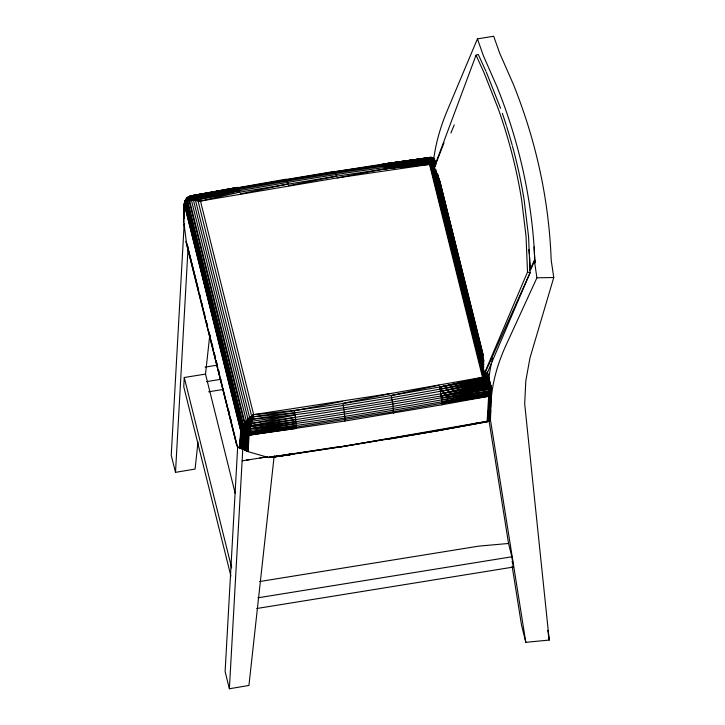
<?xml version="1.0" encoding="UTF-8"?>
<svg xmlns="http://www.w3.org/2000/svg" width="725" height="725" viewBox="0 0 725 725"><rect width="100%" height="100%" fill="white"/><g stroke="black" fill="none" stroke-linecap="round" stroke-linejoin="round"><path stroke-width="1.09" d="M242.902 448.884L239.622 448.213L241.371 427.632L244.968 430.849L249.309 432.263L246.582 434.393L245.34 434.592L242.295 432.816L240.609 430.405L184.531 205.166C183.833 201.568 186.117 197.78 189.406 196.339C193.521 194.436 185.89 198.886 187.34 201.514L242.938 424.823L249.907 428.892C330.02 420.582 409.263 405.628 488.505 391.491L489.203 392.941L489.239 396.14L487.843 421.107L487.345 421.633M486.819 374.173L488.722 381.83L486.502 383.199C408.655 396.457 331.044 412.443 252.282 419.159L249.618 417.6L195.514 200.308L197.227 198.043C274.612 184.621 351.951 170.357 430.097 162.074L431.366 162.536L485.224 378.831L484.237 379.519C407.486 391.835 331.198 408.075 253.659 414.627C248.448 419.458 242.92 425.122 241.525 432.354L241.398 448.802L243.156 433.94C244.416 426.59 249.083 420.31 253.659 414.627L390.802 393.503L482.515 377.317C485.958 378.142 494.948 386.896 488.152 388.129L344.357 412.099L250.397 426.59L245.983 424.179L244.271 423.019L188.971 200.888L190.213 197.88L192.904 195.687L237.655 187.413L239.912 192.125L336.672 176.139L429.988 162.482L431.248 160.751L433.233 159.636L434.619 160.316L435.807 164.711M437.773 430.233L438.09 430.713L487.118 421.805L488.65 396.294C488.115 389.833 489.022 381.024 482.515 377.317L439.567 387.15L441.226 395.877L441.869 404.804L344.91 421.044L248.965 435.281L244.18 434.538L240.972 431.411L239.649 448.24M186.524 243.292L183.498 219.503L184.567 202.311L186.987 197.979L190.249 195.977L192.904 195.687L198.831 199.411L239.912 192.125L200.49 201.052C196.103 198.442 190.593 200.272 186.37 198.795L185.428 202.964L184.567 202.311C186.189 194.635 195.958 198.795 200.49 201.052L337.125 177.924L429.49 164.394L433.45 160.905L432.535 159.853L430.768 159.355C351.145 168.109 272.392 182.999 193.358 195.813L191.328 197.354L189.651 200.707L244.833 422.331L250.596 425.702L295.755 419.539L294.35 410.776L252.962 416.83L251.602 416.032L197.961 200.571L198.831 199.411L239.413 190.584M393.448 413.15L392.85 404.215L391.273 395.469L439.069 385.183M185.845 200.236L187.739 197.291L192.107 195.605L194.726 198.251L200.472 201.042L253.659 414.627L249.318 432.173L248.05 451.639L267.96 457.375L270.443 457.538L339.971 447.008L487.254 421.261L489.611 419.739L491.006 394.772C492.058 387.712 488.532 380.987 482.515 377.317L429.49 164.394L431.393 157.515L433.559 158.376L434.719 160.352L432.78 157.851L430.523 157.398M344.91 421.044L344.357 412.099L342.871 403.345L390.802 393.503M431.728 158.286L431.919 157.787L433.559 158.44L434.719 160.352L433.088 158.113L430.17 157.47L382.972 164.095L431.647 157.388L433.042 158.258L429.499 164.376L385.211 168.816L337.125 177.924M441.869 404.804L488.65 396.294L491.006 394.772L491.351 391.808L491.033 393.639L488.677 395.043L393.476 411.8L249.019 434.52L246.582 434.393L243.256 433.033L240.646 430.07L184.377 204.124L183.615 218.651L184.44 203.082L185.219 200.734L186.706 199.112L185.972 199.448M184.712 202.067L185.219 200.734L184.812 204.015L184.748 201.695M240.972 431.411L240.383 448.585L241.525 432.354M242.63 448.929L243.156 433.94L241.398 448.802L242.259 433.206C243.591 425.892 248.72 419.902 253.659 414.627L249.898 425.33L247.968 433.369L246.509 451.059L248.05 451.639L247.733 435.362L296.298 427.143L295.755 419.539M183.933 214.962L184.44 203.082L183.579 222.149L184.377 204.124M183.978 214.827L184.44 203.082M488.722 381.83C490.707 383.815 493 389.443 488.315 389.488L393.113 406.353L295.99 421.678L249.98 428.548L245.666 426.472L243.129 424.542L187.576 201.405L188.772 197.934L191.137 195.768L334.959 171.689L430.831 157.651C433.831 157.651 429.417 162.572 429.499 164.376L433.731 159.11A478.273 243.102 -19.4 0 1 447.452 110.146L477.431 38.878L493.689 36.25L499.625 53.061L513.173 83.873A712.757 600.463 3.2 0 1 541.747 179.419A709.847 598.007 3.2 0 1 551.19 260.166L553.764 277.521L529.93 358.087L525.788 381.087L524.692 403.861L549.233 640.066L525.806 642.323L490.453 419.938L490.852 409.788M433.079 158.014L431.04 157.316L383.579 164.358L433.042 158.258L434.529 159.89L429.499 164.376L432.535 157.742L430.097 157.57L382.972 164.095L430.433 157.343L430.904 158.458L429.889 162.835L385.211 168.816L383.253 164.049L334.08 171.825M491.224 396.965L491.369 396.956A478.273 253.895 -8.4 0 1 505.996 345.29L536.917 277.811L534.343 260.447L534.814 260.438L534.923 262.794L534.098 246.917A709.213 597.482 3.2 0 0 518.003 149.785A712.748 600.454 3.2 0 0 496.906 86.502L483.367 55.698L477.431 38.878M245.34 434.592L248.983 434.946L296.262 428.493L296.298 427.143L249.137 433.441L244.542 432.336L241.362 429.508C243.999 423.581 248.004 417.999 253.659 414.627L249.427 422.485L246.011 431.33L243.382 449.011L244.216 434.139L245.394 434.085L248.213 432L249.318 432.173C329.386 421.08 409.235 408.32 488.623 393.077L489.203 392.941L489.085 391.219L488.315 389.488L441.226 395.877L487.898 386.788C488.994 382.773 486.14 378.812 482.515 377.317L487.309 384.993L489.919 383.48L487.182 372.487M243.156 433.94L242.34 448.902L244.18 434.538M184.177 223.78L171.236 455.218L175.504 472.365L195.061 469.066L198.016 442.141M184.331 224.134L184.522 227.741M175.504 472.365L188.101 247.026M209.815 334.85L205.501 374.082L184.268 377.507L183.751 386.715L230.913 576.103M237.709 446.265L225.113 671.604L229.381 688.75L248.938 685.46L274.168 455.971M238.462 188.346L194.563 196.303L191.463 200.399L246.31 420.69L242.938 424.823L240.709 429.662L239.622 448.213L236.839 445.803L237.438 445.141M229.381 688.75L243.455 436.985M252.663 416.639L248.874 425.829L246.79 433.151L245.648 450.587L247.733 435.362M488.423 420.11L489.846 419.258L491.305 390.331L491.423 392.279M490.526 408.982L490.762 404.641M491.188 397.046L491.323 392.751M487.843 420.346L490.073 419.983L491.369 396.956M491.369 393.784L491.405 393.267M184.476 202.719L241.072 430.605L244.715 428.511L249.59 430.541L296.163 423.69L249.318 432.173M244.715 428.511L242.105 426.164L186.325 202.13C186.153 193.113 196.774 196.511 200.472 201.042L193.394 200.272L190.167 199.23L188.772 197.934M490.571 387.349L489.919 383.48M488.65 396.294L441.897 403.453L488.677 394.935L441.842 401.849L488.641 393.584L490.671 392.66L491.323 390.712M184.059 214.854L184.494 209.561M488.505 391.491L441.507 398.007L489.085 391.219L488.315 383.38L485.224 378.831M267.96 457.375L290.734 454.067L268.64 457.529L290.607 454.611L290.734 454.067L340.034 446.555M246.509 451.059L245.05 450.261L246.5 435.263L249.019 434.52M389.234 438.589L388.926 439.069M389.017 439.142L438.172 430.695L438.308 430.152M245.05 450.261L243.736 449.328L245.304 434.982L244.488 449.862L246.5 435.263M487.898 386.788L488.414 386.615L486.81 383.008L482.515 377.317C486.04 380.915 490.417 385.763 489.085 391.219C491.496 390.965 491.568 387.105 491.369 391.527M485.759 374.78L487.118 380.253L485.451 381.341L440.492 391.446L485.995 382.265L482.515 377.317C488.858 381.432 491.749 388.636 489.774 395.895L488.378 420.862L487.508 421.696M244.216 434.139L247.379 425.013L253.659 414.627L249.744 417.5L246.772 420.944L246.174 420.844L245.34 422.666L244.615 422.593L244.778 423.391L243.283 424.333L243.636 425.013L248.312 421.832L251.131 423.5L295.474 417.328L392.524 402.003L487.608 385.827L490.345 384.268L487.336 372.197M183.498 219.503L183.842 217.119M490.218 387.54L490.363 385.682L486.955 372.84M482.515 377.317C486.792 381.142 491.758 386.76 489.203 392.941L491.215 391.482L491.287 389.352M489.611 419.739C488.741 421.007 486.72 422.285 488.868 420.554L490.263 395.587L489.946 389.026M184.567 204.84L186.325 202.13L191.463 200.399M489.919 419.05L489.638 419.802M491.251 389.66L491.043 387.177L491.106 388.111M489.792 387.712C491.351 383.045 486.647 379.628 483.294 377.779C488.043 380.906 491.858 385.963 491.233 391.926M490.825 387.159L490.707 385.229M188.518 197.97L188.328 198.713L185.247 200.426L186.388 201.079L189.18 200.073L193.702 199.819L200.472 201.042L198.831 199.411M489.765 419.322L489.103 420.672M434.728 160.379L434.248 159.346L433.133 159.065L430.423 160.814L384.35 165.989L430.641 159.926L432.961 160.868L432.435 161.322L430.487 160.578C351.788 169.206 273.796 183.198 195.886 197.073L193.475 200.263L247.95 419.068L251.702 421.261L295.138 415.09L251.131 423.5M489.293 387.875C491.242 383.326 486.493 379.927 483.358 377.734L429.907 163.705L434.302 159.31L432.535 157.968L430.886 157.823L383.579 164.358L431.429 158.132L434.357 159.881L435.671 164.702M434.103 167.702L476.044 55.2L478.255 54.42L485.895 71.195M432.29 158.548L432.78 157.851M433.233 159.31L433.731 159.11M433.858 160.334L434.284 159.745L434.665 160.479L434.076 159.473L432.2 159.69L430.097 162.074M434.275 167.865L444.044 142.653M247.379 425.013L249.989 422.82L252.282 419.159C330.029 407.64 407.831 396.158 484.853 380.417L486.203 379.519L432.037 161.965L429.499 164.376L430.895 161.448L433.55 159.899L434.375 160.379L435.471 164.774M385.211 168.816L429.68 163.632C429.834 160.977 434.058 160.551 434.565 159.826M454.258 124.899L453.388 126.966A478.273 243.102 -19.4 0 0 450.932 133.019M185.718 199.475L187.485 200.553L186.434 202.067L186.388 201.079L184.857 202.556L184.639 204.477M483.847 374.725L527.519 272.083L526.033 236.25L521.647 199.937A655.128 521.529 23.5 0 0 498.238 108.741L484.11 72.899L476.044 55.2M486.276 375.387L530.075 272.763L528.579 236.74L524.157 200.154A659.922 525.344 23.5 0 0 512.412 145.997M530.836 269.356L534.814 260.438M488.741 388.011L489.357 386.235L488.858 383.054L487.363 380.471L486.067 379.592M484.182 374.816L530.075 272.763L527.519 272.083M529.658 270.67L534.343 260.447M489.846 419.258L488.115 421.452M483.847 367.122L432.644 161.476C423.599 168.037 437.402 157.615 432 157.878L383.951 165.01L433.967 158.847M488.152 388.129L488.84 384.205L486.964 380.335M198.152 200.29L192.297 198.677L188.328 198.713L189.887 199.955L189.388 200.78L187.385 198.251M253.659 414.627L251.077 418.397M246.482 426.943L249.192 424.95L251.702 421.261M285.523 179.61L334.615 171.39L336.672 176.139L288.713 185.691M429.816 163.678L431.293 161.584L433.84 160.198L430.858 158.847L383.951 165.01L433.278 158.213M429.499 164.376L431.484 161.675L433.45 160.905M186.987 197.979C191.291 194.971 196.538 198.487 200.472 201.042C198.016 198.877 192.95 194.11 189.877 196.665L194.726 198.251M237.084 187.857L286.076 179.175L288.233 183.905L240.419 193.901M191.708 199.792L191.291 200.426L189.887 199.955M431.23 162.472L430.043 163.75M193.394 200.272L195.514 200.308M491.052 387.603L488.242 388.872L441.226 395.877L487.608 385.827M429.862 163.687L432.435 161.322M434.429 160.343L434.012 159.926M246.319 427.297L247.325 427.397L249.898 425.33L251.077 423.708L250.56 423.155M488.668 420.935L488.877 419.603M488.922 420.835L489.547 420.02M488.559 381.93L490.68 385.356L488.414 386.615M430.487 160.578L432.725 158.838L434.248 159.346M189.053 197.273L188.6 196.756L192.778 195.786M487.726 384.794L487.39 385.211L488.07 385.627M249.98 420.192L251.376 418.579M249.898 425.33L250.524 426.046L245.612 429.037M248.865 422.158L252.817 416.73L252.327 419.005L247.796 424.17M248.213 432L249.59 430.541M429.998 163.732L430.741 163.125L484.3 378.26L439.567 387.15L483.222 377.834L485.333 380.072L486.81 383.008L484.092 378.405M252.209 416.368L246.772 420.944L246.31 420.69M249.98 428.548L249.001 428.566L244.542 432.336M430.768 159.355L431.275 158.875M250.778 418.225L245.34 422.666M189.18 200.073L187.766 201.333L187.73 199.629L185.591 200.734L184.957 201.468L186.325 202.13M249.563 419.947L244.778 423.391M247.95 419.068L251.756 416.114M252.055 416.277L247.887 419.132M200.472 201.042L195.007 197.916L192.814 196.076L193.185 195.759L192.306 195.949M244.968 430.849L248.095 428.176L250.034 428.276L249.636 426.218M246.663 424.596L241.407 427.542L241.833 428.276L244.733 426.318L245.666 426.472M249.898 417.745L251.901 416.195M483.049 377.961L483.647 378.731M430.858 158.847L431.375 158.476M270.443 457.538L271.313 457.094M489.538 419.576L487.726 421.47M245.494 426.817L241.362 429.508L240.854 429.091L241.072 430.605M489.402 382.691L486.955 384.15L440.882 393.666L486.502 383.199M485.995 382.265L487.961 381.024L486.058 373.366M487.943 421.497L488.822 420.826M430.922 158.132L432 157.697M244.28 433.632L248.584 430.269L249.627 430.369L249.001 428.566M435.045 166.224L433.677 160.751L434.357 159.881M244.008 430.297L241.633 431.502L240.609 430.405M243.546 431.747L241.561 431.973L240.646 430.07M488.342 421.134L437.891 430.478M192.977 197.708L191.237 195.823L237.655 187.413L191.137 195.768M247.125 423.781L242.195 426.028L242.576 426.762M488.55 421.18L487.427 421.026M191.237 195.823L191.98 195.587M430.831 157.651L431.42 157.633M191.826 195.596L187.956 197.49M246.527 434.882L249.092 433.903L247.968 433.369M486.819 421.587L487.735 421.56M484.237 379.519L440.048 389.252L485.451 381.341M197.227 198.043L238.924 189.316L194.563 196.303L198.541 199.774M189.098 196.946L190.204 196.72M294.35 410.776L342.417 401.378M223.998 190.331L226.182 189.914M228.366 189.506L233.812 188.473L223.789 190.231M250.596 425.702L295.474 417.328M440.882 393.666L487.309 384.993M193.358 195.813L238.036 187.712L192.904 195.687M475.582 423.364L477.802 422.956M437.991 430.632L487.182 421.705M194.998 195.387L197.209 194.989M199.42 194.59L209.398 192.814M211.609 192.415L221.578 190.63M441.226 395.877L488.052 387.467C491.061 385.727 491.786 387.585 490.254 384.386M438.281 430.414L340.016 446.817L270.969 457.348M438.235 430.596L339.835 447.117M249.137 433.441L296.262 425.53M272.6 456.687L274.793 456.324L272.618 456.65M205.13 367.104L217.382 365.119M206.444 381.64L220.98 379.293M208.61 391.808L223.11 389.47M259.704 581.532L478.835 546.124L508.542 543.469L511.859 556.782L513.472 567.041L256.759 608.511M257.937 597.808L511.859 556.782M242.232 460.819L267.434 456.841M249.907 428.892L295.99 421.678L250.397 426.59M275.772 456.397L272.428 456.922L275.799 456.46M278.001 456.052L280.231 455.708M288.033 454.484L290.263 454.14L290.607 454.611L270.869 457.384M430.233 157.443L431.393 157.515L414.682 159.817M259.813 457.973L267.38 456.822M441.715 400.019L488.623 393.077M387.15 163.841L384.948 164.167L387.132 163.886M389.352 163.524L392.66 163.034M394.862 162.717L402.565 161.593M404.767 161.267L412.48 160.143M268.64 457.529L290.707 454.33M278.038 456.143L281.4 455.663M283.638 455.336L290.362 454.385M384.35 165.989L430.75 159.427L430.949 159.971M430.65 163.08L429.988 162.482L384.776 167.267L430.423 160.814L432.037 161.965M268.721 457.548L290.662 454.512M390.422 163.442L392.615 163.143M395.904 162.699L398.097 162.4M400.291 162.101L402.493 161.802M405.782 161.358L407.976 161.059M384.776 167.267L430.496 161.34M246.364 460.112L249.273 459.732M252.962 416.83L294.758 412.888M488.206 420.69L489.275 420.174L490.671 395.207L490.372 388.817M536.917 277.811L553.764 277.521M189.288 197.245L190.675 197.273M192.814 196.076L194.445 196.257L198.442 199.901M242.295 432.816L243.256 433.033M242.938 424.823L243.636 425.013M431.837 158.539L434.139 159.998M187.15 197.907L188.826 197.671M193.702 199.819L190.213 197.88M484.237 378.305L486.448 380.652L487.671 383.752M194.454 198.614L196.058 199.457M192.623 198.17L198.052 200.426L195.677 200.327L190.892 197.925M246.772 420.944L248.312 421.832M487.807 381.123L488.351 381.441M190.249 195.977L191.328 197.354M195.886 197.073L198.732 199.529M484.853 380.417L483.113 377.906L485.659 381.187M432.961 160.868L483.874 364.612M197.028 198.251L198.641 199.647M242.657 448.367L243.736 449.328M187.367 244.443L186.941 243.953L198.94 292.103M483.149 377.879L484.345 379.429M433.84 160.198L435.453 165.989M433.405 158.866L433.749 159.364M241.362 429.508L184.857 202.556M433.813 159.282L434.23 160.433M486.348 72.183L500.576 108.288M490.68 385.356L491.024 386.788L487.436 372.061M186.941 243.953L198.215 288.858M200.408 297.603L199.547 294.259L201.115 300.857M201.731 303.014L202.592 306.349M203.924 311.759L204.749 315.04M206.118 320.513L206.942 323.794M209.706 334.778L210.531 338.049M211.872 343.478L212.724 346.795M214.065 352.223L214.908 355.54M216.258 360.968L217.074 364.249M218.442 369.723L219.267 373.003M228.593 410.196L229.408 413.468M230.777 418.932L231.592 422.213M439.903 181.168L483.058 354.507M439.223 178.975L483.231 355.73M437.936 174.671L483.086 356.002M437.356 173.647L483.956 360.796M435.861 169.514L483.82 362.128M512.104 561.558L512.657 563.751M525.806 642.323L521.52 625.122L512.14 566.125M241.407 427.542L185.446 201.804M201.659 303.041L203.299 309.611M203.843 311.795L205.483 318.366M206.027 320.55L207.658 327.12M208.202 329.304L211.202 341.348M211.745 343.532L213.386 350.093M213.929 352.287L215.57 358.848M216.113 361.041L217.745 367.602M218.288 369.795L219.929 376.357M220.472 378.55L222.104 385.111M222.657 387.304L236.83 444.198M186.298 242.739L236.885 445.449M185.935 241.352L236.839 445.803M205.501 374.082L235.217 493.408M184.268 377.507L231.692 567.992M489.013 420.6L508.542 543.469M547.792 630.297L549.233 640.066M486.81 383.008L486.955 384.15M187.485 200.553L187.576 201.405M528.888 249.581L529.341 254.058M489.457 389.207L489.747 392.742M529.676 257.429L530.328 269.265M534.098 246.917L534.923 262.794M502.343 113.354A659.922 525.344 23.5 0 1 506.367 125.543M506.684 126.558A659.922 525.344 23.5 0 1 512.113 144.918M488.913 378.532A478.273 253.886 -8.4 0 1 491.387 363.506M491.867 361.358A478.273 253.886 -8.4 0 1 492.647 358.123"/></g></svg>
